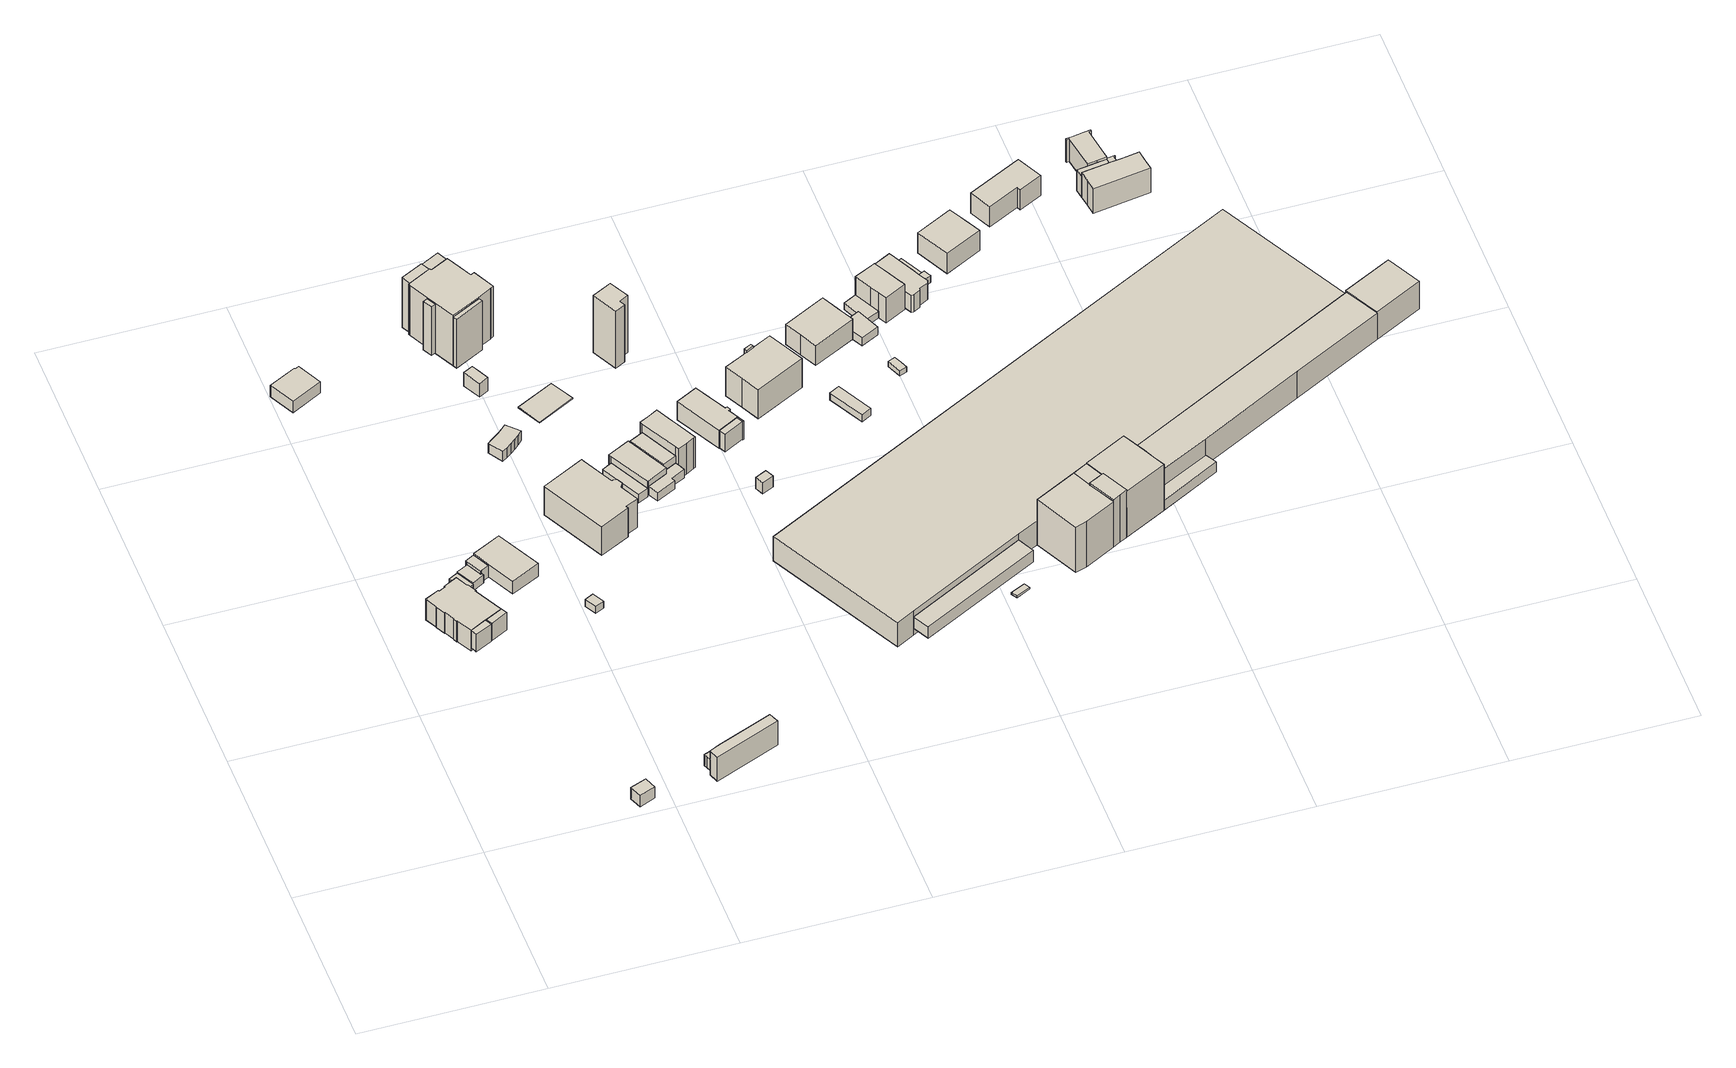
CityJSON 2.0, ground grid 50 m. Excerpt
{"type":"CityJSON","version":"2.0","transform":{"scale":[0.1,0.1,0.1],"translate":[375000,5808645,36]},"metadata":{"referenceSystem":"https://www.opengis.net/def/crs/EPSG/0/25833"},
"CityObjects":{
"building1":{"type":"Building","attributes":{"Gemeindeschluessel":"11000006","BezugspunktDach":"2200","function":"51009_1610","measuredHeight":6.04,"storeysAboveGround":0},"address":[{"country":"Germany","locality":"Berlin"}],"geometry":[{"type":"Solid","lod":"1","boundaries":[[[[0,1,2,3]],[[4,5,6,7]],[[4,7,3,2]],[[5,4,2,1]],[[6,5,1,0]],[[7,6,0,3]]]]}]},
"building2":{"type":"Building","attributes":{"Gemeindeschluessel":"11000006","BezugspunktDach":"2200","function":"31001_1010","measuredHeight":7.16,"storeysAboveGround":2},"address":[{"country":"Germany","locality":"Berlin","thoroughfareNumber":"51A","thoroughfareName":"Bismarckstraße"}],"geometry":[{"type":"Solid","lod":"1","boundaries":[[[[8,9,10,11,12,13,14,15,3,2,16,17,18,19,20,21,22,23,24,25,26,27]],[[28,29,30,31,32,33,34,35,36,37,38,39,40,41,42,43,44,45,46,47,48,49]],[[28,49,27,26]],[[29,28,26,25]],[[30,29,25,24]],[[31,30,24,23]],[[32,31,23,22]],[[33,32,22,21]],[[34,33,21,20]],[[35,34,20,19]],[[36,35,19,18]],[[37,36,18,17]],[[38,37,17,16]],[[39,38,16,2]],[[40,39,2,3]],[[41,40,3,15]],[[42,41,15,14]],[[43,42,14,13]],[[44,43,13,12]],[[45,44,12,11]],[[46,45,11,10]],[[47,46,10,9]],[[48,47,9,8]],[[49,48,8,27]]]]}]},
"building3":{"type":"Building","attributes":{"Gemeindeschluessel":"11000006","BezugspunktDach":"2200","function":"31001_2050","measuredHeight":3.99,"storeysAboveGround":1},"address":[{"country":"Germany","locality":"Berlin","thoroughfareNumber":"29C (6)","thoroughfareName":"Bismarckstraße"}],"geometry":[{"type":"Solid","lod":"1","boundaries":[[[[50,51,52,53]],[[54,55,56,57]],[[54,57,53,52]],[[55,54,52,51]],[[56,55,51,50]],[[57,56,50,53]]]]}]},
"building4":{"type":"Building","attributes":{"Gemeindeschluessel":"11000006","BezugspunktDach":"2200","function":"51009_1610","measuredHeight":6.03,"storeysAboveGround":0},"address":[{"country":"Germany","locality":"Berlin"}],"geometry":[{"type":"Solid","lod":"1","boundaries":[[[[58,59,60,61]],[[62,63,64,65]],[[62,65,61,60]],[[63,62,60,59]],[[64,63,59,58]],[[65,64,58,61]]]]}]},
"building5":{"type":"Building","attributes":{"Gemeindeschluessel":"11000006","BezugspunktDach":"2200","function":"31001_2463","measuredHeight":2.98,"storeysAboveGround":1},"address":[{"country":"Germany","locality":"Berlin","thoroughfareNumber":"51A (1)","thoroughfareName":"Bismarckstraße"}],"geometry":[{"type":"Solid","lod":"1","boundaries":[[[[66,67,68,69]],[[70,71,72,73]],[[70,73,69,68]],[[71,70,68,67]],[[72,71,67,66]],[[73,72,66,69]]]]}]},
"building6":{"type":"Building","attributes":{"Gemeindeschluessel":"11000006","BezugspunktDach":"2200","function":"31001_2463","measuredHeight":2.77,"storeysAboveGround":1},"address":[{"country":"Germany","locality":"Berlin","thoroughfareNumber":"51 (1)","thoroughfareName":"Bismarckstraße"}],"geometry":[{"type":"Solid","lod":"1","boundaries":[[[[74,75,76,77,78,79]],[[80,81,82,83,84,85]],[[80,85,79,78]],[[81,80,78,77]],[[82,81,77,76]],[[83,82,76,75]],[[84,83,75,74]],[[85,84,74,79]]]]}]},
"building7":{"type":"Building","attributes":{"Gemeindeschluessel":"11000006","BezugspunktDach":"2200","function":"31001_2463","measuredHeight":4.58,"storeysAboveGround":1},"address":[{"country":"Germany","locality":"Berlin","thoroughfareNumber":"50 (1)","thoroughfareName":"Bismarckstraße"}],"geometry":[{"type":"Solid","lod":"1","boundaries":[[[[86,87,88,89,90,91,92]],[[93,94,95,96,97,98,99]],[[93,99,92,91]],[[94,93,91,90]],[[95,94,90,89]],[[96,95,89,88]],[[97,96,88,87]],[[98,97,87,86]],[[99,98,86,92]]]]}]},
"building8":{"type":"Building","attributes":{"Gemeindeschluessel":"11000006","function":"31001_1010"},"address":[{"country":"Germany","locality":"Berlin","thoroughfareNumber":"51","thoroughfareName":"Bismarckstraße"}],"children":["building8-1","building8-2"]},
"building8-1":{"type":"BuildingPart","attributes":{"BezugspunktDach":"2200","measuredHeight":5.01,"storeysAboveGround":1},"parents":["building8"],"geometry":[{"type":"MultiSurface","lod":"1","boundaries":[[[100,101,102,103,104]],[[105,106,107,108,109]],[[105,109,104,103]],[[106,105,103,102]],[[107,106,102,101]],[[108,107,101,100]],[[109,110,111,100,104]],[[108,111,110,109,112]]]}]},
"building8-2":{"type":"BuildingPart","attributes":{"BezugspunktDach":"2200","measuredHeight":4,"storeysAboveGround":1},"parents":["building8"],"geometry":[{"type":"Solid","lod":"1","boundaries":[[[[113,114,115,111,110,116]],[[109,108,117,118,119,120]],[[109,120,116,110]],[[117,108,111,115]],[[118,117,115,114]],[[119,118,114,113]],[[120,119,113,116]],[[108,109,110,111]]]]}]},
"building9":{"type":"Building","attributes":{"Gemeindeschluessel":"11000006","BezugspunktDach":"2200","function":"31001_1000","measuredHeight":2.43,"storeysAboveGround":1},"address":[{"country":"Germany","locality":"Berlin","thoroughfareNumber":"51 (2)","thoroughfareName":"Bismarckstraße"}],"geometry":[{"type":"Solid","lod":"1","boundaries":[[[[121,122,123,124]],[[125,126,127,128]],[[125,128,124,123]],[[126,125,123,122]],[[127,126,122,121]],[[128,127,121,124]]]]}]},
"building10":{"type":"Building","attributes":{"Gemeindeschluessel":"11000006","function":"31001_2020"},"address":[{"country":"Germany","locality":"Berlin","thoroughfareNumber":"29C (5)","thoroughfareName":"Bismarckstraße"}],"children":["building10-1","building10-2"]},
"building10-1":{"type":"BuildingPart","attributes":{"BezugspunktDach":"2200","measuredHeight":8.4,"storeysAboveGround":2},"parents":["building10"],"geometry":[{"type":"Solid","lod":"1","boundaries":[[[[129,130,131,132,133]],[[134,135,136,137,138]],[[134,138,133,132],[139,140,141,142]],[[135,134,132,131]],[[136,135,131,130]],[[137,136,130,129]],[[138,137,129,133]],[[141,140,139,142]]]]}]},
"building10-2":{"type":"BuildingPart","attributes":{"BezugspunktDach":"2200","measuredHeight":3.77,"storeysAboveGround":2},"parents":["building10"],"geometry":[{"type":"Solid","lod":"1","boundaries":[[[[143,142,141,144,145]],[[146,140,139,147,148]],[[146,148,145,144]],[[140,146,144,141]],[[147,139,142,143]],[[148,147,143,145]],[[139,140,141,142]]]]}]},
"building11":{"type":"Building","attributes":{"Gemeindeschluessel":"11000006","BezugspunktDach":"2200","function":"31001_1313","measuredHeight":3.35,"storeysAboveGround":1},"address":[{"country":"Germany","locality":"Berlin","thoroughfareNumber":"50 (4)","thoroughfareName":"Bismarckstraße"}],"geometry":[{"type":"Solid","lod":"1","boundaries":[[[[149,150,151,152,153,154,155,156,157,158,159,160]],[[161,162,163,164,165,166,167,168,169,170,171,172]],[[161,172,160,159]],[[162,161,159,158]],[[163,162,158,157]],[[164,163,157,156]],[[165,164,156,155]],[[166,165,155,154]],[[167,166,154,153]],[[168,167,153,152]],[[169,168,152,151]],[[170,169,151,150]],[[171,170,150,149]],[[172,171,149,160]]]]}]},
"building12":{"type":"Building","attributes":{"Gemeindeschluessel":"11000006","BezugspunktDach":"2200","function":"31001_1010","measuredHeight":11.15,"storeysAboveGround":2},"address":[{"country":"Germany","locality":"Berlin","thoroughfareNumber":"49","thoroughfareName":"Bismarckstraße"}],"geometry":[{"type":"Solid","lod":"1","boundaries":[[[[173,174,175,176,177,178,179,180,181,182,183,184,185,186]],[[187,188,189,190,191,192,193,194,195,196,197,198,199,200]],[[187,200,186,185]],[[188,187,185,184]],[[189,188,184,183]],[[190,189,183,182]],[[191,190,182,181]],[[192,191,181,180]],[[193,192,180,179]],[[194,193,179,178]],[[195,194,178,177]],[[196,195,177,176]],[[197,196,176,175]],[[198,197,175,174]],[[199,198,174,173]],[[200,199,173,186]]]]}]},
"building13":{"type":"Building","attributes":{"Gemeindeschluessel":"11000006","BezugspunktDach":"2200","function":"51009_1610","measuredHeight":16.86,"storeysAboveGround":0},"address":[{"country":"Germany","locality":"Berlin"}],"geometry":[{"type":"Solid","lod":"1","boundaries":[[[[201,202,203,204]],[[205,206,207,208]],[[205,208,204,203]],[[206,205,203,202]],[[207,206,202,201]],[[208,207,201,204]]]]}]},
"building14":{"type":"Building","attributes":{"Gemeindeschluessel":"11000006","BezugspunktDach":"2200","function":"31001_1000","measuredHeight":5.3,"storeysAboveGround":1},"address":[{"country":"Germany","locality":"Berlin","thoroughfareNumber":"48 (1)","thoroughfareName":"Bismarckstraße"}],"geometry":[{"type":"Solid","lod":"1","boundaries":[[[[209,210,211,212,213]],[[214,215,216,217,218]],[[214,218,213,212]],[[215,214,212,211]],[[216,215,211,210]],[[217,216,210,209]],[[218,217,209,213]]]]}]},
"building15":{"type":"Building","attributes":{"Gemeindeschluessel":"11000006","function":"31001_1010"},"address":[{"country":"Germany","locality":"Berlin","thoroughfareNumber":"48","thoroughfareName":"Bismarckstraße"}],"children":["building15-1","building15-2","building15-3","building15-4"]},
"building15-1":{"type":"BuildingPart","attributes":{"BezugspunktDach":"2200","measuredHeight":18.34,"storeysAboveGround":2},"parents":["building15"],"geometry":[{"type":"MultiSurface","lod":"1","boundaries":[[[219,220,221,222,223,224,225,226,227,228,229,230,231,232,233,234,235,236,237]],[[238,239,240,241,242,243,244,245,246,247,248,249,250,251,252,253,254,255,256]],[[238,256,237,236]],[[257,258,236,235]],[[259,257,239,235,234]],[[260,261,234,233]],[[262,260,241,242,263,242,241,233,232]],[[243,242,232,231]],[[244,243,231,230]],[[245,244,230,229]],[[246,245,229,228]],[[247,246,228,227]],[[248,247,227,226]],[[249,248,226,225]],[[250,249,225,224]],[[264,265,224,223]],[[266,264,251,223,222]],[[253,252,222,221]],[[254,253,221,220]],[[255,254,220,219]],[[256,255,219,237]],[[239,238,258,257]],[[267,240,239,257,259]],[[241,240,261,260]],[[263,242,241,260,262]],[[251,250,265,264]],[[268,252,251,264,266]]]}]},
"building15-2":{"type":"BuildingPart","attributes":{"BezugspunktDach":"2200","measuredHeight":17.15,"storeysAboveGround":2},"parents":["building15"],"geometry":[{"type":"MultiSurface","lod":"1","boundaries":[[[269,270,265,266]],[[250,271,272,252]],[[271,250,265,270]],[[272,271,270,269]],[[252,272,269,266]],[[250,273,251,264,265]],[[252,266,264,251]]]}]},
"building15-3":{"type":"BuildingPart","attributes":{"BezugspunktDach":"2200","measuredHeight":17.43,"storeysAboveGround":2},"parents":["building15"],"geometry":[{"type":"MultiSurface","lod":"1","boundaries":[[[258,259,274,275]],[[276,240,238,277]],[[276,277,275,274]],[[240,276,240,261,278,274,259]],[[277,238,258,275]],[[278,261,240,276]],[[238,239,257,258]],[[240,279,259,257,239]]]}]},
"building15-4":{"type":"BuildingPart","attributes":{"BezugspunktDach":"2200","measuredHeight":17.14,"storeysAboveGround":2},"parents":["building15"],"geometry":[{"type":"MultiSurface","lod":"1","boundaries":[[[260,262,280,278]],[[281,242,241,276]],[[281,276,278,280]],[[242,281,280,262]],[[242,262,260,241]],[[241,260,261,240]],[[276,240,282,261,278,283]]]}]},
"building16":{"type":"Building","attributes":{"Gemeindeschluessel":"11000006","BezugspunktDach":"2200","function":"31001_2463","measuredHeight":2.92,"storeysAboveGround":1},"address":[{"country":"Germany","locality":"Berlin","thoroughfareNumber":"47 (1)","thoroughfareName":"Bismarckstraße"}],"geometry":[{"type":"Solid","lod":"1","boundaries":[[[[284,285,286,287]],[[288,289,290,291]],[[288,291,287,286]],[[289,288,286,285]],[[290,289,285,284]],[[291,290,284,287]]]]}]},
"building17":{"type":"Building","attributes":{"Gemeindeschluessel":"11000006","BezugspunktDach":"2200","function":"31001_2463","measuredHeight":0.191,"storeysAboveGround":1},"address":[{"country":"Germany","locality":"Berlin","thoroughfareNumber":"48 (2)","thoroughfareName":"Bismarckstraße"}],"geometry":[{"type":"Solid","lod":"1","boundaries":[[[[292,293,294,295]],[[296,297,298,299]],[[296,299,295,294]],[[297,296,294,293]],[[298,297,293,292]],[[299,298,292,295]]]]}]},
"building18":{"type":"Building","attributes":{"Gemeindeschluessel":"11000006","BezugspunktDach":"2200","function":"51009_1610","measuredHeight":2.88,"storeysAboveGround":0},"address":[{"country":"Germany","locality":"Berlin"}],"geometry":[{"type":"Solid","lod":"1","boundaries":[[[[300,301,302,303,304,305,306,307,308]],[[309,310,311,312,313,314,315,316,317]],[[309,317,308,307]],[[310,309,307,306]],[[311,310,306,305]],[[312,311,305,304]],[[313,312,304,303]],[[314,313,303,302]],[[315,314,302,301]],[[316,315,301,300]],[[317,316,300,308]]]]}]},
"building19":{"type":"Building","attributes":{"Gemeindeschluessel":"11000006","function":"31001_1010"},"address":[{"country":"Germany","locality":"Berlin","thoroughfareNumber":"47","thoroughfareName":"Bismarckstraße"}],"children":["building19-1","building19-2","building19-3"]},
"building19-1":{"type":"BuildingPart","attributes":{"BezugspunktDach":"2200","measuredHeight":5.64,"storeysAboveGround":2},"parents":["building19"],"geometry":[{"type":"MultiSurface","lod":"1","boundaries":[[[318,319,320,321,322,323,324,325,326]],[[327,328,329,330,331,332,333,334,335]],[[327,335,326,325]],[[328,327,325,324]],[[331,330,322,321]],[[332,331,321,320]],[[333,332,320,319]],[[334,333,319,318]],[[335,334,318,326]],[[329,328,336,324,323]],[[329,323,322,330]]]}]},
"building19-2":{"type":"BuildingPart","attributes":{"BezugspunktDach":"2200","measuredHeight":5.72,"storeysAboveGround":2},"parents":["building19"],"geometry":[{"type":"MultiSurface","lod":"1","boundaries":[[[337,338,339,340]],[[341,342,343,344]],[[341,344,340,339]],[[343,342,338,337]],[[324,323,322,330,329,328,344,343,337,340]],[[342,341,339,338]],[[328,329,323,324]],[[329,330,322,323]]]}]},
"building19-3":{"type":"BuildingPart","attributes":{"BezugspunktDach":"2200","measuredHeight":11.61,"storeysAboveGround":2},"parents":["building19"],"geometry":[{"type":"MultiSurface","lod":"1","boundaries":[[[345,346,347,348,349,350,351,352,353,354,355]],[[356,357,358,359,360,361,362,363,364,365,366]],[[356,366,355,354]],[[357,356,354,353]],[[358,357,353,352]],[[359,358,352,351]],[[360,359,351,350]],[[361,360,350,349]],[[362,361,349,348]],[[363,362,348,347]],[[364,363,347,346]],[[367,339,338,346,345]],[[365,364,342,341]],[[366,365,345,355]],[[341,342,338,339,367]]]}]},
"building20":{"type":"Building","attributes":{"Gemeindeschluessel":"11000006","BezugspunktDach":"2200","function":"31001_2463","measuredHeight":19.97,"storeysAboveGround":1},"address":[{"country":"Germany","locality":"Berlin","thoroughfareNumber":"46 (1)","thoroughfareName":"Bismarckstraße"}],"geometry":[{"type":"Solid","lod":"1","boundaries":[[[[368,369,370,371,372,373]],[[374,375,376,377,378,379]],[[374,379,373,372]],[[375,374,372,371]],[[376,375,371,370]],[[377,376,370,369]],[[378,377,369,368]],[[379,378,368,373]]]]}]},
"building21":{"type":"Building","attributes":{"Gemeindeschluessel":"11000006","BezugspunktDach":"2200","function":"31001_1000","measuredHeight":3.81,"storeysAboveGround":1},"address":[{"country":"Germany","locality":"Berlin","thoroughfareNumber":"45A (1)","thoroughfareName":"Bismarckstraße"}],"geometry":[{"type":"Solid","lod":"1","boundaries":[[[[380,381,382,383]],[[384,385,386,387]],[[384,387,383,382]],[[385,384,382,381]],[[386,385,381,380]],[[387,386,380,383]]]]}]},
"building22":{"type":"Building","attributes":{"Gemeindeschluessel":"11000006","BezugspunktDach":"2200","function":"31001_1010","measuredHeight":6.33,"storeysAboveGround":1},"address":[{"country":"Germany","locality":"Berlin","thoroughfareNumber":"45A","thoroughfareName":"Bismarckstraße"}],"geometry":[{"type":"Solid","lod":"1","boundaries":[[[[388,389,390,391,392,393,394,395,396,397]],[[398,399,400,401,402,403,404,405,406,407]],[[398,407,397,396]],[[399,398,396,395]],[[400,399,395,394]],[[401,400,394,393]],[[402,401,393,392]],[[403,402,392,391]],[[404,403,391,390]],[[405,404,390,389]],[[406,405,389,388]],[[407,406,388,397]]]]}]},
"building23":{"type":"Building","attributes":{"Gemeindeschluessel":"11000006","BezugspunktDach":"2200","function":"51009_1610","measuredHeight":6.07,"storeysAboveGround":0},"address":[{"country":"Germany","locality":"Berlin"}],"geometry":[{"type":"Solid","lod":"1","boundaries":[[[[408,390,389,388]],[[409,410,411,412]],[[409,412,388,389]],[[410,409,389,390]],[[411,410,390,408]],[[412,411,408,388]]]]}]},
"building24":{"type":"Building","attributes":{"Gemeindeschluessel":"11000006","BezugspunktDach":"2200","function":"51009_1610","measuredHeight":10.53,"storeysAboveGround":0},"address":[{"country":"Germany","locality":"Berlin"}],"geometry":[{"type":"Solid","lod":"1","boundaries":[[[[413,414,415,416]],[[417,418,419,420]],[[417,420,416,415]],[[418,417,415,414]],[[419,418,414,413]],[[420,419,413,416]]]]}]},
"building25":{"type":"Building","attributes":{"Gemeindeschluessel":"11000006","BezugspunktDach":"2200","function":"31001_1010","measuredHeight":11.77,"storeysAboveGround":2},"address":[{"country":"Germany","locality":"Berlin","thoroughfareNumber":"45","thoroughfareName":"Bismarckstraße"}],"geometry":[{"type":"Solid","lod":"1","boundaries":[[[[421,422,423,424,425,426,427,428]],[[429,430,431,432,433,434,435,436]],[[429,436,428,427]],[[430,429,427,426]],[[431,430,426,425]],[[432,431,425,424]],[[433,432,424,423]],[[434,433,423,422]],[[435,434,422,421]],[[436,435,421,428]]]]}]},
"building26":{"type":"Building","attributes":{"Gemeindeschluessel":"11000006","BezugspunktDach":"2200","function":"31001_2020","measuredHeight":4.06,"storeysAboveGround":1},"address":[{"country":"Germany","locality":"Berlin","thoroughfareNumber":"29C (2)","thoroughfareName":"Bismarckstraße"}],"geometry":[{"type":"Solid","lod":"1","boundaries":[[[[437,438,439,440]],[[441,442,443,444]],[[441,444,440,439]],[[442,441,439,438]],[[443,442,438,437]],[[444,443,437,440]]]]}]},
"building27":{"type":"Building","attributes":{"Gemeindeschluessel":"11000006","BezugspunktDach":"2200","function":"31001_2142","measuredHeight":0.559,"storeysAboveGround":0},"address":[{"country":"Germany","locality":"Berlin","thoroughfareNumber":"29C (7)","thoroughfareName":"Bismarckstraße"}],"geometry":[{"type":"Solid","lod":"1","boundaries":[[[[445,446,447,448]],[[449,450,451,452]],[[449,452,448,447]],[[450,449,447,446]],[[451,450,446,445]],[[452,451,445,448]]]]}]},
"building28":{"type":"Building","attributes":{"Gemeindeschluessel":"11000006","BezugspunktDach":"2200","function":"31001_2460","measuredHeight":2.4,"storeysAboveGround":1},"address":[{"country":"Germany","locality":"Berlin","thoroughfareNumber":"45 (1)","thoroughfareName":"Bismarckstraße"}],"geometry":[{"type":"Solid","lod":"1","boundaries":[[[[453,454,455,456]],[[457,458,459,460]],[[457,460,456,455]],[[458,457,455,454]],[[459,458,454,453]],[[460,459,453,456]]]]}]},
"building29":{"type":"Building","attributes":{"Gemeindeschluessel":"11000006","BezugspunktDach":"2200","function":"31001_1010","measuredHeight":9.12,"storeysAboveGround":1},"address":[{"country":"Germany","locality":"Berlin","thoroughfareNumber":"43","thoroughfareName":"Bismarckstraße"}],"geometry":[{"type":"Solid","lod":"1","boundaries":[[[[461,462,463,464,465,466,467,468]],[[469,470,471,472,473,474,475,476]],[[469,476,468,467]],[[470,469,467,466]],[[471,470,466,465]],[[472,471,465,464]],[[473,472,464,463]],[[474,473,463,462]],[[475,474,462,461]],[[476,475,461,468]]]]}]},
"building30":{"type":"Building","attributes":{"Gemeindeschluessel":"11000006","BezugspunktDach":"2200","function":"31001_1000","measuredHeight":2.09,"storeysAboveGround":1},"address":[{"country":"Germany","locality":"Berlin","thoroughfareNumber":"43 (2)","thoroughfareName":"Bismarckstraße"}],"geometry":[{"type":"Solid","lod":"1","boundaries":[[[[477,478,479,480,481]],[[482,483,484,485,486]],[[482,486,481,480]],[[483,482,480,479]],[[484,483,479,478]],[[485,484,478,477]],[[486,485,477,481]]]]}]},
"building31":{"type":"Building","attributes":{"Gemeindeschluessel":"11000006","BezugspunktDach":"2200","function":"31001_2460","measuredHeight":2.75,"storeysAboveGround":1},"address":[{"country":"Germany","locality":"Berlin","thoroughfareNumber":"43 (1)","thoroughfareName":"Bismarckstraße"}],"geometry":[{"type":"Solid","lod":"1","boundaries":[[[[487,488,489,490,491,492]],[[493,494,495,473,472,471]],[[493,471,492,491]],[[494,493,491,490]],[[495,494,490,489]],[[473,495,489,488]],[[472,473,488,487]],[[471,472,487,492]]]]}]},
"building32":{"type":"Building","attributes":{"Gemeindeschluessel":"11000006","BezugspunktDach":"2200","function":"31001_2463","measuredHeight":2.31,"storeysAboveGround":1},"address":[{"country":"Germany","locality":"Berlin","thoroughfareNumber":"41A (1)","thoroughfareName":"Bismarckstraße"}],"geometry":[{"type":"Solid","lod":"1","boundaries":[[[[496,497,498,499]],[[500,501,502,503]],[[500,503,499,498]],[[501,500,498,497]],[[502,501,497,496]],[[503,502,496,499]]]]}]},
"building33":{"type":"Building","attributes":{"name":"S-Bahn Betriebswerkstatt Wannsee","Gemeindeschluessel":"11000006","function":"31001_2020"},"address":[{"country":"Germany","locality":"Berlin","thoroughfareNumber":"29C","thoroughfareName":"Bismarckstraße"}],"children":["building33-1","building33-2","building33-3"]},
"building33-1":{"type":"BuildingPart","attributes":{"BezugspunktDach":"2200","measuredHeight":16.69,"storeysAboveGround":4},"parents":["building33"],"geometry":[{"type":"MultiSurface","lod":"1","boundaries":[[[504,505,506,507,508,509,510,511]],[[512,513,514,515,516,517,518,519]],[[512,519,511,510]],[[513,512,510,509]],[[514,513,509,508]],[[515,514,508,507]],[[516,515,507,506]],[[517,516,506,505]],[[519,518,504,511]],[[518,520,517,505,504,521]]]}]},
"building33-2":{"type":"BuildingPart","attributes":{"BezugspunktDach":"2200","measuredHeight":17.79,"storeysAboveGround":4},"parents":["building33"],"geometry":[{"type":"MultiSurface","lod":"1","boundaries":[[[522,523,524,525,526,527]],[[528,518,516,529,530,531]],[[528,531,527,526]],[[518,528,526,525]],[[516,506,505,504,525,524]],[[529,516,524,523]],[[530,529,523,522]],[[531,532,533,534,522,527]],[[506,516,517,505]],[[518,535,504,505,517]],[[536,533,532,531]],[[536,530,534,533]]]}]},
"building33-3":{"type":"BuildingPart","attributes":{"BezugspunktDach":"2200","measuredHeight":16.52,"storeysAboveGround":4},"parents":["building33"],"geometry":[{"type":"Solid","lod":"1","boundaries":[[[[537,538,534,533,532,539,540]],[[541,531,536,530,542,543,544]],[[541,544,540,539]],[[531,541,539,532]],[[530,536,533,534]],[[542,530,534,538]],[[543,542,538,537]],[[544,543,537,540]],[[536,531,532,533]]]]}]},
"building34":{"type":"Building","attributes":{"Gemeindeschluessel":"11000006","BezugspunktDach":"2200","function":"31001_1010","measuredHeight":10.96,"storeysAboveGround":2},"address":[{"country":"Germany","locality":"Berlin","thoroughfareNumber":"41A","thoroughfareName":"Bismarckstraße"}],"geometry":[{"type":"Solid","lod":"1","boundaries":[[[[545,546,547,548,549,550,551,552,553,554]],[[555,556,557,558,559,560,561,501,562,500]],[[555,500,554,553]],[[556,555,553,552]],[[557,556,552,551]],[[558,557,551,550]],[[559,558,550,549]],[[560,559,549,548]],[[561,560,548,547]],[[501,561,547,546]],[[562,501,546,545]],[[500,562,545,554]]]]}]},
"building35":{"type":"Building","attributes":{"Gemeindeschluessel":"11000006","BezugspunktDach":"2200","function":"31001_1010","measuredHeight":5.89,"storeysAboveGround":2},"address":[{"country":"Germany","locality":"Berlin","thoroughfareNumber":"41","thoroughfareName":"Bismarckstraße"}],"geometry":[{"type":"Solid","lod":"1","boundaries":[[[[563,564,565,566,567,568,569,570,571,572,573,574,575,576,577,578]],[[579,580,581,582,583,584,585,586,587,588,589,590,591,592,593,594]],[[579,594,578,577]],[[580,579,577,576]],[[581,580,576,575]],[[582,581,575,574]],[[583,582,574,573]],[[584,583,573,572]],[[585,584,572,571]],[[586,585,571,570]],[[587,586,570,569]],[[588,587,569,568]],[[589,588,568,567]],[[590,589,567,566]],[[591,590,566,565]],[[592,591,565,564]],[[593,592,564,563]],[[594,593,563,578]]]]}]},
"building36":{"type":"Building","attributes":{"Gemeindeschluessel":"11000006","BezugspunktDach":"2200","function":"31001_2463","measuredHeight":1.87,"storeysAboveGround":1},"address":[{"country":"Germany","locality":"Berlin","thoroughfareNumber":"41 (1)","thoroughfareName":"Bismarckstraße"}],"geometry":[{"type":"Solid","lod":"1","boundaries":[[[[595,596,597,598]],[[599,600,601,602]],[[599,602,598,597]],[[600,599,597,596]],[[601,600,596,595]],[[602,601,595,598]]]]}]},
"building37":{"type":"Building","attributes":{"Gemeindeschluessel":"11000006","BezugspunktDach":"2200","function":"31001_1000","measuredHeight":2.72,"storeysAboveGround":1},"address":[{"country":"Germany","locality":"Berlin","thoroughfareNumber":"41 (2)","thoroughfareName":"Bismarckstraße"}],"geometry":[{"type":"Solid","lod":"1","boundaries":[[[[603,604,605,606,607]],[[608,609,610,611,612]],[[608,612,607,606]],[[609,608,606,605]],[[610,609,605,604]],[[611,610,604,603]],[[612,611,603,607]]]]}]},
"building38":{"type":"Building","attributes":{"Gemeindeschluessel":"11000006","function":"31001_2422"},"address":[{"country":"Germany","locality":"Berlin","thoroughfareNumber":"29C (1)","thoroughfareName":"Bismarckstraße"}],"children":["building38-1","building38-2","building38-3","building38-4"]},
"building38-1":{"type":"BuildingPart","attributes":{"BezugspunktDach":"2200","measuredHeight":8.43,"storeysAboveGround":1},"parents":["building38"],"geometry":[{"type":"MultiSurface","lod":"1","boundaries":[[[613,614,615,616,617,618,619,620,621,622,623]],[[624,625,626,512,519,541,544,627,628,629,630]],[[624,630,623,622]],[[625,624,622,621]],[[519,512,619,618]],[[544,541,617,616]],[[627,544,616,615]],[[628,627,615,614]],[[629,628,614,613]],[[630,629,613,623]],[[626,625,621,620]],[[631,512,626,620,619]],[[541,519,618,617,632]]]}]},
"building38-2":{"type":"BuildingPart","attributes":{"BezugspunktDach":"2200","measuredHeight":16.35,"storeysAboveGround":1},"parents":["building38"],"geometry":[{"type":"MultiSurface","lod":"1","boundaries":[[[532,633,634,539]],[[519,518,531,541]],[[519,618,617,539,634]],[[518,519,634,633]],[[531,518,633,532]],[[541,531,532,539]],[[617,618,519,541]]]}]},
"building38-3":{"type":"BuildingPart","attributes":{"BezugspunktDach":"2200","measuredHeight":9.34,"storeysAboveGround":1},"parents":["building38"],"geometry":[{"type":"MultiSurface","lod":"1","boundaries":[[[635,636,637,638,639,640,641,642,643,644]],[[626,645,646,647,648,649,514,650,651,512]],[[652,620,619,512,644,643]],[[648,647,640,639]],[[649,648,639,638]],[[514,649,638,637]],[[650,514,637,636]],[[651,650,636,635]],[[512,651,635,644]],[[626,512,619,620,652]],[[645,626,620,643,642]],[[646,645,642,641]],[[653,647,646,641,640]]]}]},
"building38-4":{"type":"BuildingPart","attributes":{"BezugspunktDach":"2200","measuredHeight":9.62,"storeysAboveGround":1},"parents":["building38"],"geometry":[{"type":"MultiSurface","lod":"1","boundaries":[[[654,655,656,657]],[[658,659,647,625]],[[658,625,657,656]],[[659,658,656,655]],[[647,659,655,654]],[[621,620,643,642,645,660,645,642,641,640,647,654,657]],[[625,645,626]],[[625,626,620,621]],[[626,645,642,643,620]],[[646,641,642,645,660]],[[641,646,647,640]]]}]},
"building39":{"type":"Building","attributes":{"Gemeindeschluessel":"11000006","BezugspunktDach":"2200","function":"31001_1010","measuredHeight":8.97,"storeysAboveGround":1},"address":[{"country":"Germany","locality":"Berlin","thoroughfareNumber":"39","thoroughfareName":"Bismarckstraße"}],"geometry":[{"type":"Solid","lod":"1","boundaries":[[[[661,662,663,664,665]],[[666,667,668,669,670]],[[666,670,665,664]],[[667,666,664,663]],[[668,667,663,662]],[[669,668,662,661]],[[670,669,661,665]]]]}]},
"building40":{"type":"Building","attributes":{"Gemeindeschluessel":"11000006","BezugspunktDach":"2200","function":"31001_2523","measuredHeight":3.53,"storeysAboveGround":1},"address":[{"country":"Germany","locality":"Berlin","thoroughfareNumber":"29C (3)","thoroughfareName":"Bismarckstraße"}],"geometry":[{"type":"Solid","lod":"1","boundaries":[[[[671,672,673,674]],[[649,675,515,514]],[[649,514,674,673]],[[675,649,673,672]],[[515,675,672,671]],[[514,515,671,674]]]]}]},
"building41":{"type":"Building","attributes":{"Gemeindeschluessel":"11000006","BezugspunktDach":"2200","function":"31001_1010","measuredHeight":9.58,"storeysAboveGround":2},"address":[{"country":"Germany","locality":"Berlin","thoroughfareNumber":"37","thoroughfareName":"Bismarckstraße"}],"geometry":[{"type":"Solid","lod":"1","boundaries":[[[[676,677,678,679,680,681,682]],[[683,684,685,686,687,688,689]],[[683,689,682,681]],[[684,683,681,680]],[[685,684,680,679]],[[686,685,679,678]],[[687,686,678,677]],[[688,687,677,676]],[[689,688,676,682]]]]}]},
"building42":{"type":"Building","attributes":{"Gemeindeschluessel":"11000006","function":"31001_1010"},"address":[{"country":"Germany","locality":"Berlin","thoroughfareNumber":"35","thoroughfareName":"Bismarckstraße"}],"children":["building42-1","building42-2","building42-3","building42-4","building42-5"]},
"building42-1":{"type":"BuildingPart","attributes":{"BezugspunktDach":"2200","measuredHeight":10.03,"storeysAboveGround":2},"parents":["building42"],"geometry":[{"type":"MultiSurface","lod":"1","boundaries":[[[690,691,692,693,694,695,696,697]],[[698,699,700,701,702,703,704,705]],[[706,707,705,697,696]],[[699,698,708,709,710,711,712,696,695]],[[700,699,695,694]],[[701,700,694,693]],[[702,701,693,692]],[[703,702,692,691]],[[704,703,691,690]],[[705,704,690,697]],[[698,705,707,706]],[[712,711,710,709,708]]]}]},
"building42-2":{"type":"BuildingPart","attributes":{"BezugspunktDach":"2200","measuredHeight":7.2,"storeysAboveGround":2},"parents":["building42"],"geometry":[{"type":"MultiSurface","lod":"1","boundaries":[[[707,706,713,714,715]],[[716,717,698,705,718]],[[716,718,715,714]],[[712,719,713,706]],[[698,717,720,709]],[[718,705,707,715]],[[713,717,721,722]],[[716,723,714,722,721]],[[709,720,719,712]],[[705,698,706,707]]]}]},
"building42-3":{"type":"BuildingPart","attributes":{"BezugspunktDach":"2200","measuredHeight":9.59,"storeysAboveGround":2},"parents":["building42"],"geometry":[{"type":"MultiSurface","lod":"1","boundaries":[[[724,725,726,727,728,729,730,731,732,733,734,735,736,737]],[[738,739,740,741,742,743,744,745,717,721,716,746,747,748]],[[738,748,737,736]],[[739,738,736,735]],[[749,750,739,735,734]],[[741,740,734,733]],[[742,741,733,732]],[[743,742,732,731]],[[744,743,731,730]],[[745,744,730,729]],[[719,751,729,728]],[[717,745,752,720]],[[722,713,728,727]],[[714,722,721,727,726]],[[746,716,726,725]],[[747,746,725,724]],[[748,747,724,737]],[[740,739,750,749]],[[720,752,751,719]],[[721,717,713,722]],[[716,721,722,714]]]}]},
"building42-4":{"type":"BuildingPart","attributes":{"BezugspunktDach":"2200","measuredHeight":4.08,"storeysAboveGround":2},"parents":["building42"],"geometry":[{"type":"MultiSurface","lod":"1","boundaries":[[[712,711,753,754,755,751]],[[756,757,758,710,709,752]],[[756,752,751,755]],[[757,756,755,754]],[[758,757,754,753]],[[710,758,753,711]],[[709,710,711,712]],[[709,712,719,720]],[[752,720,719,751]]]}]},
"building42-5":{"type":"BuildingPart","attributes":{"BezugspunktDach":"2200","measuredHeight":3,"storeysAboveGround":2},"parents":["building42"],"geometry":[{"type":"MultiSurface","lod":"1","boundaries":[[[750,749,759,760]],[[761,762,763,764]],[[761,764,760,759]],[[762,761,759,749]],[[763,762,749,740,739]],[[764,763,750,760]],[[739,740,749,750]]]}]}
},
"vertices":[
[196,644,91],[242,667,91],[233,685,91],[188,662,91],[233,685,31],[242,667,31],[196,644,31],[188,662,31],
[134,767,91],[133,767,91],[146,741,91],[147,742,91],[161,714,91],[160,714,91],[165,703,91],[166,704,91],[236,686,91],[282,709,91],[241,789,91],[244,790,91],[231,815,91],[229,814,91],[212,848,91],[174,829,91],[175,826,91],[157,817,91],[155,820,91],[117,801,91],[155,820,19],[157,817,19],[175,826,19],[174,829,19],[212,848,19],[229,814,19],[231,815,19],[244,790,19],[241,789,19],[282,709,19],[236,686,19],[233,685,19],[188,662,19],[166,704,19],[165,703,19],[160,714,19],[161,714,19],[147,742,19],[146,741,19],[133,767,19],[134,767,19],[117,801,19],
[409,7,68],[453,24,68],[440,57,68],[396,40,68],[440,57,28],[453,24,28],[409,7,28],[396,40,28],
[245,668,92],[291,692,92],[282,709,92],[236,686,92],[282,709,32],[291,692,32],[245,668,32],[236,686,32],
[232,840,49],[257,853,49],[232,902,49],[207,889,49],[232,902,23],[257,853,23],[232,840,23],[207,889,23],
[257,853,54],[290,870,54],[287,877,54],[284,875,54],[263,917,54],[232,902,54],[263,917,26],[284,875,26],[287,877,26],[290,870,26],[257,853,26],[232,902,26],
[4,1667,47],[38,1599,47],[124,1643,47],[90,1711,47],[79,1705,47],[77,1708,47],[2,1670,47],[77,1708,8],[79,1705,8],[90,1711,8],[124,1643,8],[38,1599,8],[4,1667,8],[2,1670,8],
[309,888,69],[347,813,69],[426,852,69],[364,974,69],[286,935,69],[364,974,24],[426,852,24],[347,813,24],[309,888,24],[286,935,24],[286,935,64],[309,888,64],[286,934,24],
[263,917,64],[284,875,64],[287,877,64],[261,922,64],[287,877,24],[284,875,24],[263,917,24],[261,922,24],
[519,681,51],[543,693,51],[526,725,51],[502,713,51],[526,725,27],[543,693,27],[519,681,27],[502,713,27],
[623,46,96],[804,118,96],[793,146,96],[640,85,96],[613,73,96],[640,85,12],[793,146,12],[804,118,12],[623,46,12],[613,73,12],[613,73,28],[640,85,28],[640,85,66],[613,73,66],
[609,83,66],[633,104,66],[605,93,66],[633,104,28],[609,83,28],[605,93,28],
[471,1263,54],[486,1272,54],[500,1283,54],[513,1293,54],[526,1305,54],[538,1317,54],[505,1350,54],[494,1339,54],[483,1329,54],[471,1320,54],[459,1311,54],[447,1302,54],[459,1311,20],[471,1320,20],[483,1329,20],[494,1339,20],[505,1350,20],[538,1317,20],[526,1305,20],[513,1293,20],[500,1283,20],[486,1272,20],[471,1263,20],[447,1302,20],
[599,874,121],[681,915,121],[678,922,121],[713,939,121],[712,941,121],[687,991,121],[691,993,121],[695,1002,121],[687,1018,121],[678,1020,121],[673,1018,121],[630,1103,121],[626,1112,121],[509,1053,121],[626,1112,21],[630,1103,21],[673,1018,21],[678,1020,21],[687,1018,21],[695,1002,21],[691,993,21],[687,991,21],[712,941,21],[713,939,21],[678,922,21],[681,915,21],[599,874,21],[509,1053,21],
[425,1679,178],[437,1685,178],[424,1710,178],[412,1704,178],[424,1710,9],[437,1685,9],[425,1679,9],[412,1704,9],
[489,1496,64],[515,1510,64],[503,1534,64],[491,1559,64],[464,1545,64],[491,1559,17],[503,1534,17],[515,1510,17],[489,1496,17],[464,1545,17],
[398,1763,183],[424,1710,183],[437,1685,183],[465,1630,183],[523,1659,183],[545,1670,183],[582,1689,183],[581,1690,183],[591,1695,183],[590,1697,183],[561,1755,183],[551,1750,183],[534,1783,183],[514,1822,183],[464,1797,183],[461,1802,183],[453,1798,183],[401,1771,183],[395,1768,183],[401,1771,7],[453,1798,7],[461,1802,7],[464,1797,7],[514,1822,7],[534,1783,7],[551,1750,7],[561,1755,7],[590,1697,7],[591,1695,7],[581,1690,7],[582,1689,7],[545,1670,7],[523,1659,7],[465,1630,7],[437,1685,7],[424,1710,7],[398,1763,7],[395,1768,7],[453,1798,181],[401,1771,181],[461,1802,181],[464,1797,178],[461,1802,178],[514,1822,178],[514,1822,167],[523,1659,178],[545,1670,178],[465,1630,178],[461,1802,91],[465,1630,93],
[470,1619,178],[551,1660,178],[551,1660,7],[470,1619,7],[528,1662,7],
[448,1827,181],[388,1797,181],[448,1827,7],[388,1797,7],[448,1827,178],[461,1802,94],
[499,1853,178],[499,1853,7],[461,1802,153],[448,1827,65],
[743,1016,53],[770,1029,53],[713,1141,53],[686,1127,53],[713,1141,24],[770,1029,24],[743,1016,24],[686,1127,24],
[601,1362,21],[705,1416,21],[671,1482,21],[567,1429,21],[671,1482,19],[705,1416,19],[601,1362,19],[567,1429,19],
[787,1003,57],[841,1029,57],[836,1040,57],[875,1059,57],[867,1078,57],[862,1087,57],[825,1068,57],[829,1059,57],[773,1031,57],[829,1059,28],[825,1068,28],[862,1087,28],[867,1078,28],[875,1059,28],[836,1040,28],[841,1029,28],[787,1003,28],[773,1031,28],
[713,1141,77],[770,1029,77],[773,1031,77],[829,1059,77],[825,1068,77],[799,1119,77],[773,1172,77],[769,1178,77],[709,1148,77],[769,1178,27],[773,1172,27],[799,1119,27],[825,1068,27],[829,1059,27],[773,1031,27],[770,1029,27],[713,1141,27],[709,1148,27],[773,1172,69],
[825,1068,82],[862,1087,82],[810,1190,82],[773,1172,82],[810,1190,25],[862,1087,25],[825,1068,25],[773,1172,25],
[810,1190,113],[862,1087,113],[867,1078,113],[893,1091,113],[915,1103,113],[919,1105,113],[888,1167,113],[883,1176,113],[859,1224,113],[833,1210,113],[807,1197,113],[833,1210,6],[859,1224,6],[883,1176,6],[888,1167,6],[919,1105,6],[915,1103,6],[893,1091,6],[867,1078,6],[862,1087,6],[810,1190,6],[807,1197,6],[810,1190,80],
[838,1481,220],[866,1496,220],[859,1511,220],[884,1524,220],[856,1578,220],[803,1551,220],[856,1578,21],[884,1524,21],[859,1511,21],[866,1496,21],[838,1481,21],[803,1551,21],
[1041,944,67],[1073,959,67],[1062,982,67],[1030,967,67],[1062,982,29],[1073,959,29],[1041,944,29],[1030,967,29],
[990,1128,92],[1045,1157,92],[1054,1139,92],[1057,1140,92],[1033,1186,92],[1039,1189,92],[1034,1200,92],[1028,1197,92],[981,1286,92],[923,1256,92],[981,1286,28],[1028,1197,28],[1034,1200,28],[1039,1189,28],[1033,1186,28],[1057,1140,28],[1054,1139,28],[1045,1157,28],[990,1128,28],[923,1256,28],
[999,1110,92],[1045,1157,31],[1054,1139,31],[999,1110,31],[990,1128,31],
[1130,1336,127],[1151,1347,127],[1147,1355,127],[1126,1344,127],[1147,1355,22],[1151,1347,22],[1130,1336,22],[1126,1344,22],
[1091,1253,122],[1116,1203,122],[1253,1272,122],[1228,1322,122],[1202,1373,122],[1151,1347,122],[1130,1336,122],[1065,1304,122],[1130,1336,21],[1151,1347,21],[1202,1373,21],[1228,1322,21],[1253,1272,21],[1116,1203,21],[1091,1253,21],[1065,1304,21],
[1266,328,79],[1596,498,79],[1573,544,79],[1243,372,79],[1573,544,39],[1596,498,39],[1266,328,39],[1243,372,39],
[1519,395,42],[1559,414,42],[1550,430,42],[1510,411,42],[1550,430,36],[1559,414,36],[1519,395,36],[1510,411,36],
[1353,1104,53],[1381,1119,53],[1330,1217,53],[1302,1202,53],[1330,1217,29],[1381,1119,29],[1353,1104,29],[1302,1202,29],
[1284,1377,94],[1308,1330,94],[1423,1388,94],[1424,1389,94],[1407,1423,94],[1400,1436,94],[1377,1483,94],[1261,1424,94],[1377,1483,25],[1400,1436,25],[1407,1423,25],[1424,1389,25],[1423,1388,25],[1308,1330,25],[1284,1377,25],[1261,1424,25],
[1491,1223,50],[1511,1231,50],[1503,1252,50],[1494,1272,50],[1474,1263,50],[1494,1272,32],[1503,1252,32],[1511,1231,32],[1491,1223,32],[1474,1263,32],
[1424,1389,52],[1423,1388,52],[1438,1359,52],[1487,1383,52],[1459,1450,52],[1407,1423,52],[1459,1450,25],[1487,1383,25],[1438,1359,25],
[1471,1427,40],[1510,1446,40],[1474,1518,40],[1439,1500,40],[1474,1518,17],[1510,1446,17],[1471,1427,17],[1439,1500,17],
[1812,602,176],[1848,529,176],[1849,528,176],[1966,588,176],[1949,622,176],[1935,651,176],[1903,714,176],[1787,654,176],[1903,714,16],[1935,651,16],[1949,622,16],[1966,588,16],[1849,528,16],[1848,529,16],[1812,602,16],[1787,654,16],[1814,599,16],[1812,602,99],
[1808,506,181],[1828,517,181],[1849,528,181],[1812,602,181],[1792,591,181],[1771,581,181],[1792,591,16],[1828,517,16],[1808,506,16],[1771,581,16],[1771,581,174],[1807,509,174],[1808,506,174],[1812,602,137],[1807,509,16],
[1691,451,174],[1723,462,174],[1746,632,174],[1631,573,174],[1746,632,16],[1723,462,16],[1691,451,16],[1631,573,16],
[1498,1470,104],[1510,1446,104],[1522,1423,104],[1581,1453,104],[1576,1464,104],[1575,1464,104],[1557,1500,104],[1533,1547,104],[1532,1546,104],[1474,1518,104],[1532,1546,17],[1533,1547,17],[1557,1500,17],[1575,1464,17],[1576,1464,17],[1581,1453,17],[1522,1423,17],[1498,1470,17],
[1532,1546,82],[1533,1547,82],[1575,1464,82],[1576,1464,82],[1581,1453,82],[1591,1433,82],[1597,1432,82],[1597,1433,82],[1616,1442,82],[1618,1449,82],[1643,1462,82],[1646,1469,82],[1633,1493,82],[1622,1516,82],[1586,1588,82],[1526,1558,82],[1586,1588,23],[1622,1516,23],[1633,1493,23],[1646,1469,23],[1643,1462,23],[1618,1449,23],[1616,1442,23],[1597,1433,23],[1597,1432,23],[1591,1433,23],[1581,1453,23],[1576,1464,23],[1575,1464,23],[1533,1547,23],[1532,1546,23],[1526,1558,23],
[1622,1516,37],[1659,1535,37],[1623,1606,37],[1586,1588,37],[1623,1606,18],[1659,1535,18],[1622,1516,18],[1586,1588,18],
[1643,1501,51],[1668,1514,51],[1663,1523,51],[1658,1533,51],[1633,1521,51],[1658,1533,26],[1663,1523,26],[1668,1514,26],[1643,1501,26],[1633,1521,26],
[1192,345,100],[1243,372,100],[1573,544,100],[1631,573,100],[1746,632,100],[1787,654,100],[1903,714,100],[2606,1079,100],[2604,1081,100],[2409,1457,100],[996,727,100],[2409,1457,16],[2604,1081,16],[2606,1079,16],[1573,544,16],[1243,372,16],[1192,345,16],[996,727,16],[1903,714,77],[1746,632,76],
[1812,602,174],[1787,654,174],
[1905,710,108],[1947,627,108],[1949,622,108],[2113,705,108],[2402,855,108],[2654,985,108],[2651,991,108],[2608,1073,108],[2606,1079,108],[1903,714,108],[2608,1073,16],[2651,991,16],[2654,985,16],[2402,855,16],[2113,705,16],[1947,627,16],[1905,710,16],[2606,1079,24],[2654,985,96],
[2654,985,112],[2786,1054,112],[2737,1149,112],[2604,1081,112],[2737,1149,16],[2786,1054,16],[2633,1025,16],
[1720,1540,85],[1822,1591,85],[1798,1637,85],[1775,1683,85],[1674,1632,85],[1775,1683,15],[1798,1637,15],[1822,1591,15],[1720,1540,15],[1674,1632,15],
[1966,588,51],[2131,674,51],[2113,705,51],[1949,622,51],[2131,674,16],
[1869,1653,93],[1955,1696,93],[1959,1686,93],[2023,1717,93],[2018,1727,93],[1988,1788,93],[1839,1714,93],[1988,1788,23],[2018,1727,23],[2023,1717,23],[1959,1686,23],[1955,1696,23],[1869,1653,23],[1839,1714,23],
[2120,1644,113],[2124,1613,113],[2282,1637,113],[2277,1668,113],[2273,1699,113],[2229,1692,113],[2197,1688,113],[2115,1676,113],[2197,1688,27],[2229,1692,27],[2273,1699,27],[2277,1668,27],[2282,1637,27],[2124,1613,27],[2120,1644,27],[2115,1676,27],[2197,1688,99],[2115,1676,99],[2197,1688,37],[2197,1688,29],[2229,1692,29],[2229,1692,70],[2197,1688,70],
[2193,1714,99],[2141,1706,99],[2111,1702,99],[2141,1706,27],[2193,1714,27],[2111,1702,27],[2193,1714,70],[2193,1714,29],[2167,1710,27],[2167,1710,99],[2141,1706,72],
[2119,1802,107],[2126,1803,107],[2141,1706,107],[2167,1710,107],[2193,1714,107],[2189,1742,107],[2179,1811,107],[2186,1812,107],[2186,1816,107],[2185,1816,107],[2169,1814,107],[2134,1808,107],[2119,1806,107],[2118,1806,107],[2119,1806,27],[2134,1808,27],[2169,1814,27],[2185,1816,27],[2186,1816,27],[2186,1812,27],[2179,1811,27],[2189,1742,27],[2126,1803,27],[2119,1802,27],[2118,1806,27],[2169,1814,56],[2134,1808,56],[2189,1742,70],[2189,1742,29],
[2222,1744,70],[2226,1745,70],[2225,1748,70],[2225,1748,29],[2226,1745,29],[2222,1744,29],
[2167,1828,56],[2132,1823,56],[2167,1828,26],[2169,1814,26],[2134,1808,26],[2132,1823,26]
]}
